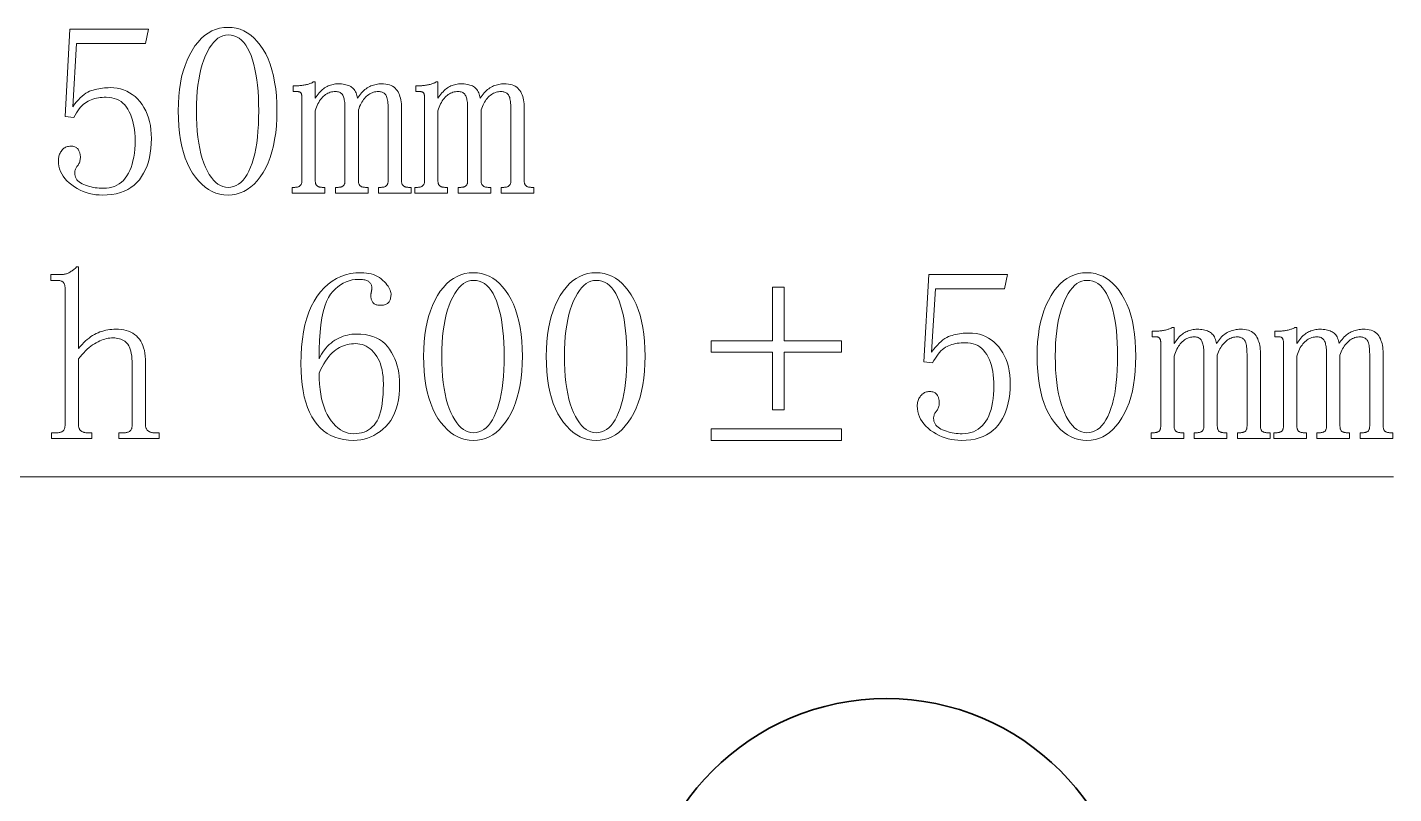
# Model space of a CAD drawing. Extents: x 1 to 297, y 1 to 210.
# Drawn here: x 191.9 to 208.19, y 120.3 to 129.43 of the extents above; entities that cross this region are included whole.
import ezdxf

# ---------------------------------------------------------------- set-up
doc = ezdxf.new("R2010")
doc.units = 0

msp = doc.modelspace()

# ---------------------------------------------------------------- linework, layer by layer
at = {"color": 7, "lineweight": 13}
for points in [[(192.885, 128.715), (192.928, 128.713), (192.969, 128.708), (193.008, 128.7), (193.046, 128.688), (193.083, 128.673), (193.117, 128.655), (193.15, 128.633), (193.182, 128.608), (193.211, 128.58), (193.24, 128.549), (193.266, 128.515), (193.289, 128.478), (193.31, 128.44), (193.327, 128.399), (193.343, 128.356), (193.355, 128.311), (193.365, 128.264), (193.371, 128.214), (193.375, 128.163), (193.377, 128.109), (193.375, 128.048), (193.371, 127.99), (193.364, 127.935), (193.354, 127.882), (193.341, 127.832), (193.325, 127.784), (193.307, 127.738), (193.285, 127.696), (193.261, 127.655), (193.234, 127.617), (193.204, 127.583), (193.171, 127.552), (193.134, 127.524), (193.095, 127.5), (193.053, 127.48), (193.007, 127.464), (192.958, 127.451), (192.907, 127.442), (192.852, 127.436), (192.794, 127.435), (192.753, 127.436), (192.714, 127.439), (192.675, 127.445), (192.637, 127.454), (192.6, 127.465), (192.564, 127.478), (192.528, 127.493), (192.494, 127.511), (192.461, 127.532), (192.428, 127.555), (192.398, 127.579), (192.371, 127.605), (192.347, 127.631), (192.326, 127.659), (192.308, 127.687), (192.294, 127.717), (192.283, 127.748), (192.275, 127.779), (192.27, 127.812), (192.268, 127.846), (192.269, 127.859), (192.27, 127.873), (192.272, 127.886), (192.275, 127.898), (192.278, 127.91), (192.283, 127.922), (192.288, 127.934), (192.294, 127.945), (192.301, 127.955), (192.308, 127.966), (192.317, 127.976), (192.325, 127.984), (192.335, 127.992), (192.345, 127.999), (192.355, 128.005), (192.367, 128.009), (192.378, 128.013), (192.391, 128.015), (192.403, 128.017), (192.417, 128.017), (192.43, 128.017), (192.442, 128.016), (192.454, 128.013), (192.464, 128.01), (192.474, 128.006), (192.483, 128.001), (192.49, 127.995), (192.497, 127.988), (192.503, 127.98), (192.508, 127.972), (192.513, 127.963), (192.517, 127.954), (192.52, 127.945), (192.523, 127.937), (192.525, 127.929), (192.527, 127.921), (192.529, 127.913), (192.53, 127.906), (192.531, 127.899), (192.531, 127.892), (192.531, 127.878), (192.53, 127.865), (192.528, 127.853), (192.526, 127.841), (192.523, 127.83), (192.519, 127.82), (192.514, 127.81), (192.509, 127.8), (192.503, 127.791), (192.497, 127.783), (192.49, 127.775), (192.484, 127.767), (192.479, 127.759), (192.475, 127.75), (192.471, 127.742), (192.468, 127.733), (192.466, 127.724), (192.464, 127.715), (192.463, 127.706), (192.463, 127.697), (192.464, 127.68), (192.467, 127.663), (192.472, 127.647), (192.48, 127.632), (192.49, 127.617), (192.502, 127.604), (192.516, 127.592), (192.532, 127.58), (192.551, 127.57), (192.571, 127.56), (192.593, 127.552), (192.615, 127.544), (192.638, 127.537), (192.661, 127.531), (192.684, 127.526), (192.708, 127.522), (192.732, 127.519), (192.756, 127.516), (192.78, 127.515), (192.805, 127.515), (192.841, 127.516), (192.875, 127.52), (192.907, 127.528), (192.938, 127.538), (192.967, 127.552), (192.994, 127.568), (193.019, 127.587), (193.043, 127.61), (193.065, 127.635), (193.085, 127.663), (193.104, 127.694), (193.12, 127.728), (193.135, 127.764), (193.148, 127.802), (193.158, 127.843), (193.167, 127.887), (193.174, 127.933), (193.179, 127.981), (193.182, 128.032), (193.183, 128.086), (193.182, 128.131), (193.179, 128.174), (193.175, 128.215), (193.169, 128.255), (193.161, 128.293), (193.152, 128.329), (193.141, 128.364), (193.128, 128.397), (193.113, 128.428), (193.097, 128.457), (193.079, 128.484), (193.059, 128.509), (193.038, 128.53), (193.015, 128.549), (192.99, 128.564), (192.963, 128.577), (192.935, 128.587), (192.905, 128.594), (192.873, 128.599), (192.84, 128.6), (192.815, 128.6), (192.791, 128.598), (192.767, 128.596), (192.745, 128.593), (192.723, 128.589), (192.701, 128.584), (192.68, 128.578), (192.661, 128.571), (192.641, 128.563), (192.623, 128.555), (192.604, 128.544), (192.586, 128.532), (192.569, 128.518), (192.551, 128.501), (192.534, 128.483), (192.517, 128.463), (192.5, 128.44), (192.484, 128.416), (192.467, 128.389), (192.451, 128.36), (192.348, 128.372), (192.405, 129.412), (193.343, 129.412), (193.308, 129.24), (192.485, 129.24), (192.44, 128.486), (192.462, 128.517), (192.485, 128.545), (192.508, 128.571), (192.53, 128.594), (192.553, 128.615), (192.575, 128.633), (192.597, 128.648), (192.619, 128.661), (192.641, 128.672), (192.663, 128.68), (192.684, 128.687), (192.706, 128.693), (192.728, 128.698), (192.75, 128.702), (192.773, 128.706), (192.795, 128.709), (192.817, 128.711), (192.84, 128.713), (192.863, 128.714)], [(194.291, 127.435), (194.242, 127.437), (194.194, 127.445), (194.147, 127.458), (194.103, 127.477), (194.06, 127.5), (194.018, 127.529), (193.978, 127.563), (193.94, 127.603), (193.903, 127.647), (193.868, 127.697), (193.836, 127.752), (193.807, 127.811), (193.781, 127.875), (193.759, 127.942), (193.74, 128.014), (193.724, 128.091), (193.712, 128.172), (193.704, 128.257), (193.699, 128.346), (193.697, 128.44), (193.699, 128.528), (193.703, 128.612), (193.712, 128.692), (193.723, 128.769), (193.738, 128.843), (193.757, 128.913), (193.778, 128.98), (193.803, 129.044), (193.831, 129.104), (193.863, 129.16), (193.897, 129.212), (193.933, 129.259), (193.971, 129.3), (194.011, 129.336), (194.053, 129.366), (194.096, 129.391), (194.142, 129.41), (194.19, 129.424), (194.24, 129.432), (194.291, 129.434), (194.341, 129.432), (194.388, 129.424), (194.434, 129.411), (194.479, 129.392), (194.521, 129.369), (194.562, 129.34), (194.601, 129.306), (194.639, 129.266), (194.674, 129.222), (194.708, 129.172), (194.74, 129.117), (194.768, 129.058), (194.793, 128.995), (194.814, 128.928), (194.833, 128.857), (194.847, 128.782), (194.859, 128.703), (194.867, 128.619), (194.872, 128.532), (194.874, 128.44), (194.872, 128.348), (194.867, 128.261), (194.859, 128.177), (194.847, 128.097), (194.833, 128.022), (194.814, 127.95), (194.793, 127.882), (194.768, 127.819), (194.74, 127.759), (194.708, 127.703), (194.674, 127.652), (194.639, 127.606), (194.601, 127.566), (194.562, 127.531), (194.521, 127.502), (194.479, 127.477), (194.434, 127.459), (194.388, 127.445), (194.341, 127.437)], [(194.291, 129.343), (194.26, 129.341), (194.229, 129.333), (194.2, 129.321), (194.171, 129.304), (194.144, 129.282), (194.118, 129.255), (194.092, 129.223), (194.068, 129.186), (194.045, 129.144), (194.023, 129.097), (194.002, 129.047), (193.983, 128.992), (193.967, 128.935), (193.953, 128.874), (193.941, 128.81), (193.931, 128.743), (193.924, 128.672), (193.918, 128.598), (193.915, 128.521), (193.914, 128.44), (193.915, 128.355), (193.918, 128.274), (193.924, 128.197), (193.931, 128.124), (193.941, 128.055), (193.953, 127.989), (193.967, 127.927), (193.983, 127.87), (194.002, 127.816), (194.023, 127.766), (194.045, 127.72), (194.068, 127.68), (194.092, 127.644), (194.118, 127.612), (194.144, 127.586), (194.171, 127.564), (194.2, 127.548), (194.229, 127.536), (194.26, 127.528), (194.291, 127.526), (194.325, 127.528), (194.357, 127.536), (194.387, 127.548), (194.416, 127.564), (194.444, 127.586), (194.47, 127.612), (194.495, 127.644), (194.518, 127.68), (194.54, 127.72), (194.56, 127.766), (194.578, 127.816), (194.595, 127.87), (194.609, 127.927), (194.622, 127.989), (194.633, 128.055), (194.641, 128.124), (194.648, 128.197), (194.653, 128.274), (194.656, 128.355), (194.657, 128.44), (194.656, 128.521), (194.653, 128.598), (194.649, 128.672), (194.642, 128.743), (194.634, 128.81), (194.624, 128.874), (194.612, 128.935), (194.598, 128.992), (194.583, 129.047), (194.565, 129.097), (194.546, 129.144), (194.525, 129.186), (194.502, 129.223), (194.478, 129.255), (194.451, 129.282), (194.423, 129.304), (194.393, 129.321), (194.361, 129.333), (194.327, 129.341)], [(195.103, 128.737), (195.114, 128.737), (195.125, 128.738), (195.137, 128.738), (195.148, 128.739), (195.16, 128.74), (195.171, 128.741), (195.183, 128.743), (195.194, 128.745), (195.205, 128.747), (195.217, 128.749), (195.228, 128.751), (195.239, 128.754), (195.249, 128.757), (195.259, 128.76), (195.268, 128.763), (195.277, 128.767), (195.286, 128.77), (195.294, 128.774), (195.301, 128.779), (195.308, 128.783), (195.331, 128.783), (195.331, 128.589), (195.343, 128.607), (195.354, 128.623), (195.366, 128.639), (195.379, 128.654), (195.391, 128.667), (195.404, 128.68), (195.417, 128.692), (195.43, 128.702), (195.443, 128.712), (195.457, 128.72), (195.471, 128.728), (195.485, 128.735), (195.499, 128.741), (195.514, 128.746), (195.528, 128.75), (195.543, 128.754), (195.558, 128.757), (195.574, 128.759), (195.59, 128.76), (195.605, 128.76), (195.626, 128.76), (195.645, 128.759), (195.663, 128.757), (195.68, 128.754), (195.697, 128.75), (195.712, 128.746), (195.727, 128.741), (195.741, 128.735), (195.754, 128.728), (195.765, 128.72), (195.776, 128.712), (195.786, 128.702), (195.796, 128.692), (195.804, 128.68), (195.811, 128.667), (195.818, 128.654), (195.823, 128.639), (195.828, 128.623), (195.831, 128.607), (195.834, 128.589), (195.846, 128.607), (195.858, 128.623), (195.87, 128.639), (195.882, 128.654), (195.895, 128.667), (195.909, 128.68), (195.922, 128.692), (195.936, 128.702), (195.951, 128.712), (195.965, 128.72), (195.98, 128.728), (195.995, 128.735), (196.01, 128.741), (196.026, 128.746), (196.041, 128.75), (196.057, 128.754), (196.072, 128.757), (196.088, 128.759), (196.104, 128.76), (196.12, 128.76), (196.146, 128.759), (196.171, 128.757), (196.194, 128.753), (196.216, 128.747), (196.235, 128.74), (196.253, 128.731), (196.27, 128.721), (196.284, 128.709), (196.297, 128.695), (196.308, 128.68), (196.318, 128.664), (196.327, 128.646), (196.335, 128.628), (196.341, 128.609), (196.347, 128.589), (196.351, 128.568), (196.355, 128.546), (196.358, 128.523), (196.359, 128.499), (196.36, 128.475), (196.36, 127.606), (196.36, 127.597), (196.361, 127.589), (196.362, 127.581), (196.363, 127.574), (196.365, 127.567), (196.368, 127.561), (196.371, 127.556), (196.374, 127.551), (196.378, 127.547), (196.383, 127.543), (196.387, 127.54), (196.393, 127.537), (196.398, 127.534), (196.405, 127.532), (196.411, 127.53), (196.418, 127.529), (196.426, 127.527), (196.434, 127.527), (196.442, 127.526), (196.451, 127.526), (196.474, 127.526), (196.474, 127.457), (196.085, 127.457), (196.085, 127.526), (196.108, 127.526), (196.117, 127.526), (196.126, 127.527), (196.134, 127.527), (196.141, 127.529), (196.148, 127.53), (196.155, 127.532), (196.161, 127.534), (196.167, 127.537), (196.172, 127.54), (196.177, 127.543), (196.181, 127.547), (196.185, 127.551), (196.189, 127.556), (196.191, 127.561), (196.194, 127.567), (196.196, 127.574), (196.198, 127.581), (196.199, 127.589), (196.199, 127.597), (196.2, 127.606), (196.2, 128.463), (196.199, 128.487), (196.199, 128.51), (196.197, 128.531), (196.195, 128.55), (196.193, 128.567), (196.189, 128.583), (196.186, 128.597), (196.181, 128.609), (196.177, 128.62), (196.171, 128.629), (196.165, 128.636), (196.159, 128.643), (196.151, 128.649), (196.144, 128.654), (196.135, 128.659), (196.127, 128.662), (196.117, 128.665), (196.107, 128.667), (196.097, 128.668), (196.085, 128.669), (196.07, 128.668), (196.054, 128.667), (196.039, 128.664), (196.024, 128.66), (196.01, 128.654), (195.996, 128.648), (195.982, 128.641), (195.968, 128.632), (195.955, 128.622), (195.943, 128.612), (195.93, 128.6), (195.919, 128.587), (195.907, 128.573), (195.897, 128.559), (195.887, 128.543), (195.877, 128.527), (195.869, 128.509), (195.86, 128.491), (195.853, 128.472), (195.845, 128.452), (195.845, 127.606), (195.846, 127.597), (195.846, 127.589), (195.847, 127.581), (195.849, 127.574), (195.851, 127.567), (195.854, 127.561), (195.857, 127.556), (195.86, 127.551), (195.864, 127.547), (195.868, 127.543), (195.873, 127.54), (195.878, 127.537), (195.884, 127.534), (195.89, 127.532), (195.897, 127.53), (195.904, 127.529), (195.911, 127.527), (195.919, 127.527), (195.928, 127.526), (195.937, 127.526), (195.96, 127.526), (195.96, 127.457), (195.571, 127.457), (195.571, 127.526), (195.594, 127.526), (195.603, 127.526), (195.611, 127.527), (195.619, 127.527), (195.627, 127.529), (195.634, 127.53), (195.641, 127.532), (195.647, 127.534), (195.652, 127.537), (195.658, 127.54), (195.663, 127.543), (195.667, 127.547), (195.671, 127.551), (195.674, 127.556), (195.677, 127.561), (195.68, 127.567), (195.682, 127.574), (195.683, 127.581), (195.685, 127.589), (195.685, 127.597), (195.685, 127.606), (195.685, 128.463), (195.685, 128.483), (195.685, 128.502), (195.683, 128.52), (195.682, 128.537), (195.68, 128.553), (195.677, 128.568), (195.674, 128.582), (195.671, 128.595), (195.667, 128.607), (195.663, 128.617), (195.658, 128.627), (195.652, 128.636), (195.645, 128.644), (195.637, 128.65), (195.628, 128.656), (195.619, 128.661), (195.608, 128.664), (195.597, 128.667), (195.584, 128.668), (195.571, 128.669), (195.555, 128.668), (195.54, 128.667), (195.525, 128.664), (195.51, 128.66), (195.495, 128.654), (195.481, 128.648), (195.468, 128.641), (195.454, 128.632), (195.441, 128.622), (195.428, 128.612), (195.416, 128.6), (195.404, 128.587), (195.393, 128.572), (195.383, 128.557), (195.373, 128.54), (195.363, 128.523), (195.354, 128.504), (195.346, 128.484), (195.338, 128.462), (195.331, 128.44), (195.331, 127.606), (195.331, 127.597), (195.332, 127.589), (195.333, 127.581), (195.335, 127.574), (195.337, 127.567), (195.339, 127.561), (195.342, 127.556), (195.346, 127.551), (195.35, 127.547), (195.354, 127.543), (195.359, 127.54), (195.364, 127.537), (195.37, 127.534), (195.376, 127.532), (195.383, 127.53), (195.39, 127.529), (195.397, 127.527), (195.405, 127.527), (195.414, 127.526), (195.423, 127.526), (195.445, 127.526), (195.445, 127.457), (195.057, 127.457), (195.057, 127.526), (195.08, 127.526), (195.089, 127.526), (195.097, 127.527), (195.105, 127.527), (195.113, 127.529), (195.12, 127.53), (195.126, 127.532), (195.133, 127.534), (195.138, 127.537), (195.143, 127.54), (195.148, 127.543), (195.153, 127.547), (195.156, 127.551), (195.16, 127.556), (195.163, 127.561), (195.165, 127.567), (195.167, 127.574), (195.169, 127.581), (195.17, 127.589), (195.171, 127.597), (195.171, 127.606), (195.171, 128.6), (195.171, 128.607), (195.171, 128.613), (195.17, 128.619), (195.169, 128.625), (195.168, 128.63), (195.167, 128.635), (195.166, 128.64), (195.164, 128.644), (195.162, 128.648), (195.16, 128.652), (195.157, 128.655), (195.154, 128.658), (195.151, 128.66), (195.147, 128.663), (195.143, 128.665), (195.138, 128.666), (195.133, 128.667), (195.127, 128.668), (195.121, 128.669), (195.114, 128.669), (195.068, 128.669), (195.068, 128.737)], [(196.565, 128.737), (196.577, 128.737), (196.588, 128.738), (196.6, 128.738), (196.611, 128.739), (196.623, 128.74), (196.634, 128.741), (196.645, 128.743), (196.657, 128.745), (196.668, 128.747), (196.68, 128.749), (196.691, 128.751), (196.702, 128.754), (196.712, 128.757), (196.722, 128.76), (196.731, 128.763), (196.74, 128.767), (196.749, 128.77), (196.757, 128.774), (196.764, 128.779), (196.771, 128.783), (196.794, 128.783), (196.794, 128.589), (196.806, 128.607), (196.817, 128.623), (196.829, 128.639), (196.842, 128.654), (196.854, 128.667), (196.867, 128.68), (196.88, 128.692), (196.893, 128.702), (196.906, 128.712), (196.92, 128.72), (196.934, 128.728), (196.948, 128.735), (196.962, 128.741), (196.976, 128.746), (196.991, 128.75), (197.006, 128.754), (197.021, 128.757), (197.037, 128.759), (197.052, 128.76), (197.068, 128.76), (197.088, 128.76), (197.108, 128.759), (197.126, 128.757), (197.143, 128.754), (197.16, 128.75), (197.175, 128.746), (197.19, 128.741), (197.204, 128.735), (197.216, 128.728), (197.228, 128.72), (197.239, 128.712), (197.249, 128.702), (197.258, 128.692), (197.267, 128.68), (197.274, 128.667), (197.28, 128.654), (197.286, 128.639), (197.29, 128.623), (197.294, 128.607), (197.297, 128.589), (197.308, 128.607), (197.32, 128.623), (197.333, 128.639), (197.345, 128.654), (197.358, 128.667), (197.372, 128.68), (197.385, 128.692), (197.399, 128.702), (197.414, 128.712), (197.428, 128.72), (197.443, 128.728), (197.458, 128.735), (197.473, 128.741), (197.489, 128.746), (197.504, 128.75), (197.519, 128.754), (197.535, 128.757), (197.551, 128.759), (197.567, 128.76), (197.583, 128.76), (197.609, 128.759), (197.634, 128.757), (197.657, 128.753), (197.679, 128.747), (197.698, 128.74), (197.716, 128.731), (197.733, 128.721), (197.747, 128.709), (197.76, 128.695), (197.771, 128.68), (197.781, 128.664), (197.79, 128.646), (197.797, 128.628), (197.804, 128.609), (197.81, 128.589), (197.814, 128.568), (197.818, 128.546), (197.82, 128.523), (197.822, 128.499), (197.823, 128.475), (197.823, 127.606), (197.823, 127.597), (197.823, 127.589), (197.825, 127.581), (197.826, 127.574), (197.828, 127.567), (197.831, 127.561), (197.834, 127.556), (197.837, 127.551), (197.841, 127.547), (197.845, 127.543), (197.85, 127.54), (197.855, 127.537), (197.861, 127.534), (197.867, 127.532), (197.874, 127.53), (197.881, 127.529), (197.889, 127.527), (197.897, 127.527), (197.905, 127.526), (197.914, 127.526), (197.937, 127.526), (197.937, 127.457), (197.548, 127.457), (197.548, 127.526), (197.571, 127.526), (197.58, 127.526), (197.589, 127.527), (197.596, 127.527), (197.604, 127.529), (197.611, 127.53), (197.618, 127.532), (197.624, 127.534), (197.63, 127.537), (197.635, 127.54), (197.64, 127.543), (197.644, 127.547), (197.648, 127.551), (197.651, 127.556), (197.654, 127.561), (197.657, 127.567), (197.659, 127.574), (197.661, 127.581), (197.662, 127.589), (197.662, 127.597), (197.663, 127.606), (197.663, 128.463), (197.662, 128.487), (197.661, 128.51), (197.66, 128.531), (197.658, 128.55), (197.655, 128.567), (197.652, 128.583), (197.649, 128.597), (197.644, 128.609), (197.639, 128.62), (197.634, 128.629), (197.628, 128.636), (197.621, 128.643), (197.614, 128.649), (197.607, 128.654), (197.598, 128.659), (197.589, 128.662), (197.58, 128.665), (197.57, 128.667), (197.559, 128.668), (197.548, 128.669), (197.532, 128.668), (197.517, 128.667), (197.502, 128.664), (197.487, 128.66), (197.473, 128.654), (197.458, 128.648), (197.445, 128.641), (197.431, 128.632), (197.418, 128.622), (197.405, 128.612), (197.393, 128.6), (197.381, 128.587), (197.37, 128.573), (197.36, 128.559), (197.35, 128.543), (197.34, 128.527), (197.331, 128.509), (197.323, 128.491), (197.315, 128.472), (197.308, 128.452), (197.308, 127.606), (197.309, 127.597), (197.309, 127.589), (197.31, 127.581), (197.312, 127.574), (197.314, 127.567), (197.316, 127.561), (197.319, 127.556), (197.323, 127.551), (197.327, 127.547), (197.331, 127.543), (197.336, 127.54), (197.341, 127.537), (197.347, 127.534), (197.353, 127.532), (197.36, 127.53), (197.367, 127.529), (197.374, 127.527), (197.382, 127.527), (197.391, 127.526), (197.4, 127.526), (197.423, 127.526), (197.423, 127.457), (197.034, 127.457), (197.034, 127.526), (197.057, 127.526), (197.066, 127.526), (197.074, 127.527), (197.082, 127.527), (197.09, 127.529), (197.097, 127.53), (197.103, 127.532), (197.11, 127.534), (197.115, 127.537), (197.121, 127.54), (197.125, 127.543), (197.13, 127.547), (197.134, 127.551), (197.137, 127.556), (197.14, 127.561), (197.143, 127.567), (197.145, 127.574), (197.146, 127.581), (197.147, 127.589), (197.148, 127.597), (197.148, 127.606), (197.148, 128.463), (197.148, 128.483), (197.147, 128.502), (197.146, 128.52), (197.145, 128.537), (197.143, 128.553), (197.14, 128.568), (197.137, 128.582), (197.134, 128.595), (197.13, 128.607), (197.125, 128.617), (197.12, 128.627), (197.114, 128.636), (197.108, 128.644), (197.1, 128.65), (197.091, 128.656), (197.082, 128.661), (197.071, 128.664), (197.06, 128.667), (197.047, 128.668), (197.034, 128.669), (197.018, 128.668), (197.003, 128.667), (196.988, 128.664), (196.973, 128.66), (196.958, 128.654), (196.944, 128.648), (196.93, 128.641), (196.917, 128.632), (196.904, 128.622), (196.891, 128.612), (196.879, 128.6), (196.867, 128.587), (196.856, 128.572), (196.845, 128.557), (196.835, 128.54), (196.826, 128.523), (196.817, 128.504), (196.809, 128.484), (196.801, 128.462), (196.794, 128.44), (196.794, 127.606), (196.794, 127.597), (196.795, 127.589), (196.796, 127.581), (196.798, 127.574), (196.8, 127.567), (196.802, 127.561), (196.805, 127.556), (196.809, 127.551), (196.812, 127.547), (196.817, 127.543), (196.822, 127.54), (196.827, 127.537), (196.833, 127.534), (196.839, 127.532), (196.845, 127.53), (196.853, 127.529), (196.86, 127.527), (196.868, 127.527), (196.876, 127.526), (196.885, 127.526), (196.908, 127.526), (196.908, 127.457), (196.52, 127.457), (196.52, 127.526), (196.543, 127.526), (196.551, 127.526), (196.56, 127.527), (196.568, 127.527), (196.575, 127.529), (196.583, 127.53), (196.589, 127.532), (196.595, 127.534), (196.601, 127.537), (196.606, 127.54), (196.611, 127.543), (196.615, 127.547), (196.619, 127.551), (196.623, 127.556), (196.626, 127.561), (196.628, 127.567), (196.63, 127.574), (196.632, 127.581), (196.633, 127.589), (196.634, 127.597), (196.634, 127.606), (196.634, 128.6), (196.634, 128.607), (196.634, 128.613), (196.633, 128.619), (196.632, 128.625), (196.631, 128.63), (196.63, 128.635), (196.628, 128.64), (196.627, 128.644), (196.625, 128.648), (196.623, 128.652), (196.62, 128.655), (196.617, 128.658), (196.614, 128.66), (196.61, 128.663), (196.605, 128.665), (196.601, 128.666), (196.595, 128.667), (196.59, 128.668), (196.583, 128.669), (196.577, 128.669), (196.531, 128.669), (196.531, 128.737)], [(192.188, 124.532), (192.188, 124.6), (192.245, 124.6), (192.257, 124.6), (192.267, 124.601), (192.277, 124.602), (192.286, 124.604), (192.294, 124.606), (192.302, 124.608), (192.309, 124.611), (192.315, 124.615), (192.32, 124.619), (192.325, 124.623), (192.33, 124.628), (192.334, 124.633), (192.337, 124.639), (192.34, 124.645), (192.343, 124.652), (192.345, 124.659), (192.346, 124.666), (192.347, 124.674), (192.348, 124.683), (192.348, 124.692), (192.348, 126.326), (192.348, 126.335), (192.347, 126.343), (192.346, 126.351), (192.345, 126.359), (192.343, 126.366), (192.34, 126.373), (192.337, 126.379), (192.334, 126.384), (192.33, 126.39), (192.325, 126.395), (192.32, 126.399), (192.315, 126.403), (192.309, 126.406), (192.302, 126.409), (192.294, 126.412), (192.286, 126.414), (192.277, 126.415), (192.267, 126.416), (192.257, 126.417), (192.245, 126.417), (192.177, 126.417), (192.177, 126.486), (192.303, 126.486), (192.312, 126.486), (192.321, 126.487), (192.33, 126.488), (192.339, 126.49), (192.348, 126.492), (192.357, 126.494), (192.367, 126.497), (192.376, 126.501), (192.385, 126.504), (192.394, 126.509), (192.403, 126.514), (192.412, 126.519), (192.421, 126.525), (192.431, 126.531), (192.44, 126.537), (192.449, 126.544), (192.458, 126.552), (192.467, 126.56), (192.476, 126.568), (192.485, 126.577), (192.508, 126.577), (192.508, 125.606), (192.529, 125.63), (192.55, 125.653), (192.57, 125.675), (192.591, 125.695), (192.613, 125.713), (192.634, 125.73), (192.655, 125.746), (192.676, 125.76), (192.698, 125.772), (192.72, 125.783), (192.742, 125.793), (192.764, 125.802), (192.786, 125.809), (192.809, 125.816), (192.833, 125.822), (192.856, 125.826), (192.88, 125.83), (192.904, 125.832), (192.929, 125.834), (192.954, 125.835), (192.987, 125.834), (193.019, 125.831), (193.05, 125.826), (193.078, 125.819), (193.105, 125.81), (193.131, 125.8), (193.155, 125.787), (193.177, 125.772), (193.198, 125.756), (193.217, 125.737), (193.234, 125.717), (193.25, 125.694), (193.263, 125.669), (193.275, 125.642), (193.285, 125.613), (193.294, 125.582), (193.3, 125.548), (193.305, 125.512), (193.307, 125.475), (193.308, 125.435), (193.308, 124.692), (193.309, 124.683), (193.309, 124.674), (193.311, 124.666), (193.313, 124.659), (193.315, 124.652), (193.319, 124.645), (193.322, 124.639), (193.327, 124.633), (193.331, 124.628), (193.337, 124.623), (193.343, 124.619), (193.349, 124.615), (193.356, 124.611), (193.362, 124.608), (193.37, 124.606), (193.377, 124.604), (193.385, 124.602), (193.394, 124.601), (193.402, 124.6), (193.411, 124.6), (193.468, 124.6), (193.468, 124.532), (192.988, 124.532), (192.988, 124.6), (193.045, 124.6), (193.057, 124.6), (193.067, 124.601), (193.077, 124.602), (193.086, 124.604), (193.094, 124.606), (193.102, 124.608), (193.109, 124.611), (193.115, 124.615), (193.12, 124.619), (193.125, 124.623), (193.13, 124.628), (193.134, 124.633), (193.137, 124.639), (193.14, 124.645), (193.143, 124.652), (193.145, 124.659), (193.146, 124.666), (193.147, 124.674), (193.148, 124.683), (193.148, 124.692), (193.148, 125.412), (193.148, 125.449), (193.146, 125.484), (193.143, 125.516), (193.138, 125.546), (193.133, 125.573), (193.126, 125.597), (193.117, 125.619), (193.108, 125.638), (193.097, 125.655), (193.085, 125.669), (193.072, 125.681), (193.059, 125.691), (193.044, 125.701), (193.029, 125.709), (193.013, 125.716), (192.996, 125.722), (192.978, 125.726), (192.959, 125.729), (192.94, 125.731), (192.92, 125.732), (192.901, 125.731), (192.882, 125.729), (192.863, 125.727), (192.844, 125.723), (192.824, 125.717), (192.804, 125.711), (192.783, 125.704), (192.762, 125.695), (192.741, 125.685), (192.72, 125.674), (192.698, 125.662), (192.676, 125.648), (192.655, 125.633), (192.634, 125.616), (192.613, 125.597), (192.591, 125.577), (192.57, 125.555), (192.55, 125.532), (192.529, 125.507), (192.508, 125.48), (192.508, 124.692), (192.509, 124.683), (192.509, 124.674), (192.511, 124.666), (192.513, 124.659), (192.515, 124.652), (192.519, 124.645), (192.522, 124.639), (192.527, 124.633), (192.531, 124.628), (192.537, 124.623), (192.543, 124.619), (192.549, 124.615), (192.556, 124.611), (192.562, 124.608), (192.57, 124.606), (192.577, 124.604), (192.585, 124.602), (192.594, 124.601), (192.602, 124.6), (192.611, 124.6), (192.668, 124.6), (192.668, 124.532)], [(195.823, 125.777), (195.876, 125.776), (195.926, 125.77), (195.973, 125.761), (196.017, 125.748), (196.058, 125.732), (196.096, 125.712), (196.131, 125.688), (196.163, 125.66), (196.191, 125.629), (196.217, 125.595), (196.24, 125.557), (196.26, 125.52), (196.278, 125.481), (196.294, 125.441), (196.307, 125.4), (196.318, 125.359), (196.326, 125.316), (196.332, 125.273), (196.336, 125.228), (196.337, 125.183), (196.335, 125.116), (196.33, 125.053), (196.322, 124.993), (196.31, 124.937), (196.295, 124.885), (196.277, 124.835), (196.256, 124.79), (196.231, 124.748), (196.203, 124.709), (196.171, 124.674), (196.137, 124.643), (196.103, 124.615), (196.067, 124.59), (196.03, 124.568), (195.993, 124.55), (195.954, 124.535), (195.914, 124.524), (195.873, 124.515), (195.831, 124.51), (195.788, 124.509), (195.728, 124.511), (195.671, 124.518), (195.617, 124.53), (195.565, 124.546), (195.517, 124.567), (195.471, 124.593), (195.429, 124.624), (195.39, 124.659), (195.353, 124.699), (195.32, 124.743), (195.289, 124.792), (195.262, 124.845), (195.238, 124.903), (195.217, 124.964), (195.2, 125.03), (195.185, 125.1), (195.174, 125.175), (195.166, 125.253), (195.161, 125.336), (195.16, 125.423), (195.162, 125.526), (195.167, 125.624), (195.177, 125.716), (195.191, 125.804), (195.208, 125.887), (195.23, 125.965), (195.255, 126.039), (195.284, 126.107), (195.317, 126.17), (195.354, 126.229), (195.394, 126.282), (195.437, 126.33), (195.483, 126.372), (195.531, 126.408), (195.583, 126.439), (195.637, 126.464), (195.693, 126.484), (195.753, 126.498), (195.815, 126.506), (195.88, 126.509), (195.911, 126.508), (195.941, 126.505), (195.97, 126.501), (195.998, 126.494), (196.024, 126.486), (196.049, 126.476), (196.073, 126.464), (196.095, 126.45), (196.117, 126.435), (196.137, 126.417), (196.155, 126.399), (196.172, 126.382), (196.186, 126.365), (196.199, 126.348), (196.21, 126.332), (196.218, 126.316), (196.225, 126.301), (196.23, 126.286), (196.233, 126.271), (196.234, 126.257), (196.234, 126.244), (196.233, 126.231), (196.231, 126.219), (196.229, 126.208), (196.227, 126.197), (196.224, 126.187), (196.22, 126.178), (196.216, 126.17), (196.211, 126.162), (196.205, 126.155), (196.199, 126.148), (196.192, 126.142), (196.185, 126.137), (196.176, 126.133), (196.167, 126.129), (196.157, 126.126), (196.146, 126.123), (196.134, 126.122), (196.122, 126.121), (196.108, 126.12), (196.097, 126.121), (196.087, 126.121), (196.077, 126.123), (196.067, 126.125), (196.058, 126.127), (196.05, 126.131), (196.042, 126.134), (196.035, 126.139), (196.029, 126.143), (196.023, 126.149), (196.017, 126.155), (196.012, 126.161), (196.008, 126.169), (196.004, 126.176), (196.001, 126.185), (195.999, 126.193), (195.997, 126.203), (195.995, 126.213), (195.994, 126.223), (195.994, 126.235), (195.994, 126.239), (195.994, 126.244), (195.995, 126.248), (195.995, 126.253), (195.995, 126.257), (195.996, 126.262), (195.997, 126.267), (195.998, 126.271), (195.999, 126.276), (196, 126.28), (196.001, 126.285), (196.002, 126.289), (196.003, 126.294), (196.003, 126.299), (196.004, 126.303), (196.005, 126.308), (196.005, 126.312), (196.005, 126.317), (196.005, 126.321), (196.005, 126.326), (196.005, 126.335), (196.004, 126.344), (196.002, 126.352), (196, 126.36), (195.997, 126.367), (195.993, 126.375), (195.989, 126.382), (195.983, 126.388), (195.978, 126.394), (195.971, 126.4), (195.964, 126.406), (195.955, 126.41), (195.945, 126.415), (195.935, 126.419), (195.923, 126.422), (195.909, 126.424), (195.895, 126.426), (195.88, 126.428), (195.863, 126.429), (195.845, 126.429), (195.807, 126.427), (195.77, 126.422), (195.734, 126.413), (195.699, 126.4), (195.665, 126.385), (195.633, 126.365), (195.601, 126.342), (195.571, 126.315), (195.542, 126.285), (195.514, 126.252), (195.488, 126.212), (195.465, 126.164), (195.444, 126.108), (195.426, 126.043), (195.411, 125.97), (195.399, 125.889), (195.389, 125.799), (195.382, 125.701), (195.378, 125.595), (195.377, 125.48), (195.391, 125.509), (195.406, 125.537), (195.423, 125.563), (195.44, 125.587), (195.458, 125.61), (195.478, 125.632), (195.498, 125.652), (195.519, 125.67), (195.542, 125.687), (195.565, 125.703), (195.59, 125.717), (195.614, 125.73), (195.639, 125.741), (195.664, 125.751), (195.69, 125.759), (195.716, 125.765), (195.742, 125.771), (195.768, 125.774), (195.795, 125.777)], [(197.217, 124.509), (197.167, 124.511), (197.119, 124.519), (197.073, 124.532), (197.029, 124.551), (196.985, 124.575), (196.944, 124.603), (196.904, 124.638), (196.866, 124.677), (196.829, 124.722), (196.794, 124.772), (196.761, 124.826), (196.732, 124.885), (196.707, 124.949), (196.684, 125.017), (196.665, 125.089), (196.65, 125.165), (196.638, 125.246), (196.629, 125.331), (196.624, 125.421), (196.623, 125.515), (196.624, 125.602), (196.629, 125.686), (196.637, 125.767), (196.649, 125.844), (196.664, 125.917), (196.682, 125.988), (196.704, 126.055), (196.729, 126.118), (196.757, 126.178), (196.788, 126.235), (196.822, 126.287), (196.858, 126.333), (196.896, 126.374), (196.936, 126.41), (196.978, 126.44), (197.022, 126.465), (197.068, 126.484), (197.116, 126.498), (197.165, 126.506), (197.217, 126.509), (197.266, 126.506), (197.314, 126.498), (197.36, 126.485), (197.404, 126.467), (197.447, 126.443), (197.488, 126.414), (197.527, 126.38), (197.564, 126.341), (197.6, 126.296), (197.634, 126.246), (197.665, 126.191), (197.694, 126.133), (197.719, 126.07), (197.74, 126.003), (197.758, 125.932), (197.773, 125.856), (197.785, 125.777), (197.793, 125.694), (197.798, 125.606), (197.8, 125.515), (197.798, 125.423), (197.793, 125.335), (197.785, 125.251), (197.773, 125.172), (197.758, 125.096), (197.74, 125.024), (197.719, 124.957), (197.694, 124.893), (197.665, 124.833), (197.634, 124.777), (197.6, 124.726), (197.564, 124.681), (197.527, 124.64), (197.488, 124.605), (197.447, 124.576), (197.404, 124.552), (197.36, 124.533), (197.314, 124.52), (197.266, 124.511)], [(197.217, 126.417), (197.185, 126.415), (197.155, 126.408), (197.125, 126.395), (197.097, 126.378), (197.07, 126.356), (197.043, 126.329), (197.018, 126.297), (196.994, 126.26), (196.971, 126.218), (196.948, 126.172), (196.928, 126.121), (196.909, 126.067), (196.893, 126.009), (196.879, 125.949), (196.867, 125.885), (196.857, 125.817), (196.849, 125.746), (196.844, 125.672), (196.841, 125.595), (196.84, 125.515), (196.841, 125.43), (196.844, 125.349), (196.849, 125.271), (196.857, 125.198), (196.867, 125.129), (196.879, 125.063), (196.893, 125.002), (196.909, 124.944), (196.928, 124.89), (196.948, 124.84), (196.971, 124.795), (196.994, 124.754), (197.018, 124.718), (197.043, 124.687), (197.07, 124.66), (197.097, 124.639), (197.125, 124.622), (197.155, 124.61), (197.185, 124.603), (197.217, 124.6), (197.25, 124.603), (197.282, 124.61), (197.313, 124.622), (197.342, 124.639), (197.37, 124.66), (197.396, 124.687), (197.42, 124.718), (197.444, 124.754), (197.465, 124.795), (197.485, 124.84), (197.504, 124.89), (197.52, 124.944), (197.535, 125.002), (197.548, 125.063), (197.558, 125.129), (197.567, 125.198), (197.574, 125.271), (197.579, 125.349), (197.582, 125.43), (197.583, 125.515), (197.582, 125.595), (197.579, 125.672), (197.574, 125.746), (197.568, 125.817), (197.56, 125.885), (197.55, 125.949), (197.538, 126.009), (197.524, 126.067), (197.508, 126.121), (197.491, 126.172), (197.472, 126.218), (197.451, 126.26), (197.428, 126.297), (197.403, 126.329), (197.377, 126.356), (197.349, 126.378), (197.318, 126.395), (197.286, 126.408), (197.253, 126.415)], [(198.68, 124.509), (198.63, 124.511), (198.582, 124.519), (198.536, 124.532), (198.491, 124.551), (198.448, 124.575), (198.407, 124.603), (198.367, 124.638), (198.329, 124.677), (198.292, 124.722), (198.257, 124.772), (198.224, 124.826), (198.195, 124.885), (198.169, 124.949), (198.147, 125.017), (198.128, 125.089), (198.113, 125.165), (198.101, 125.246), (198.092, 125.331), (198.087, 125.421), (198.085, 125.515), (198.087, 125.602), (198.092, 125.686), (198.1, 125.767), (198.112, 125.844), (198.127, 125.917), (198.145, 125.988), (198.167, 126.055), (198.191, 126.118), (198.22, 126.178), (198.251, 126.235), (198.285, 126.287), (198.321, 126.333), (198.359, 126.374), (198.399, 126.41), (198.441, 126.44), (198.485, 126.465), (198.531, 126.484), (198.578, 126.498), (198.628, 126.506), (198.68, 126.509), (198.729, 126.506), (198.777, 126.498), (198.823, 126.485), (198.867, 126.467), (198.91, 126.443), (198.951, 126.414), (198.99, 126.38), (199.027, 126.341), (199.063, 126.296), (199.097, 126.246), (199.128, 126.191), (199.156, 126.133), (199.181, 126.07), (199.203, 126.003), (199.221, 125.932), (199.236, 125.856), (199.248, 125.777), (199.256, 125.694), (199.261, 125.606), (199.263, 125.515), (199.261, 125.423), (199.256, 125.335), (199.248, 125.251), (199.236, 125.172), (199.221, 125.096), (199.203, 125.024), (199.181, 124.957), (199.156, 124.893), (199.128, 124.833), (199.097, 124.777), (199.063, 124.726), (199.027, 124.681), (198.99, 124.64), (198.951, 124.605), (198.91, 124.576), (198.867, 124.552), (198.823, 124.533), (198.777, 124.52), (198.729, 124.511)], [(198.68, 126.417), (198.648, 126.415), (198.618, 126.408), (198.588, 126.395), (198.56, 126.378), (198.533, 126.356), (198.506, 126.329), (198.481, 126.297), (198.457, 126.26), (198.433, 126.218), (198.411, 126.172), (198.391, 126.121), (198.372, 126.067), (198.356, 126.009), (198.342, 125.949), (198.33, 125.885), (198.32, 125.817), (198.312, 125.746), (198.307, 125.672), (198.304, 125.595), (198.303, 125.515), (198.304, 125.43), (198.307, 125.349), (198.312, 125.271), (198.32, 125.198), (198.33, 125.129), (198.342, 125.063), (198.356, 125.002), (198.372, 124.944), (198.391, 124.89), (198.411, 124.84), (198.433, 124.795), (198.457, 124.754), (198.481, 124.718), (198.506, 124.687), (198.533, 124.66), (198.56, 124.639), (198.588, 124.622), (198.618, 124.61), (198.648, 124.603), (198.68, 124.6), (198.713, 124.603), (198.745, 124.61), (198.776, 124.622), (198.805, 124.639), (198.833, 124.66), (198.859, 124.687), (198.883, 124.718), (198.906, 124.754), (198.928, 124.795), (198.948, 124.84), (198.967, 124.89), (198.983, 124.944), (198.998, 125.002), (199.01, 125.063), (199.021, 125.129), (199.03, 125.198), (199.037, 125.271), (199.042, 125.349), (199.044, 125.43), (199.045, 125.515), (199.044, 125.595), (199.042, 125.672), (199.037, 125.746), (199.031, 125.817), (199.023, 125.885), (199.012, 125.949), (199.001, 126.009), (198.987, 126.067), (198.971, 126.121), (198.954, 126.172), (198.935, 126.218), (198.914, 126.26), (198.891, 126.297), (198.866, 126.329), (198.84, 126.356), (198.811, 126.378), (198.781, 126.395), (198.749, 126.408), (198.715, 126.415)], [(203.125, 125.789), (203.168, 125.787), (203.209, 125.782), (203.249, 125.774), (203.286, 125.762), (203.323, 125.747), (203.357, 125.729), (203.39, 125.708), (203.422, 125.683), (203.451, 125.655), (203.48, 125.623), (203.506, 125.589), (203.529, 125.552), (203.55, 125.514), (203.567, 125.473), (203.583, 125.43), (203.595, 125.385), (203.605, 125.338), (203.611, 125.288), (203.615, 125.237), (203.617, 125.183), (203.615, 125.123), (203.611, 125.065), (203.604, 125.009), (203.594, 124.956), (203.581, 124.906), (203.565, 124.858), (203.547, 124.813), (203.525, 124.77), (203.501, 124.729), (203.474, 124.692), (203.444, 124.657), (203.411, 124.626), (203.374, 124.598), (203.335, 124.575), (203.293, 124.555), (203.247, 124.538), (203.198, 124.525), (203.147, 124.516), (203.092, 124.511), (203.034, 124.509), (202.993, 124.51), (202.954, 124.514), (202.915, 124.52), (202.877, 124.528), (202.84, 124.539), (202.804, 124.552), (202.768, 124.568), (202.734, 124.586), (202.701, 124.606), (202.668, 124.629), (202.638, 124.653), (202.611, 124.679), (202.587, 124.705), (202.566, 124.733), (202.548, 124.762), (202.534, 124.791), (202.523, 124.822), (202.515, 124.854), (202.51, 124.886), (202.508, 124.92), (202.509, 124.934), (202.51, 124.947), (202.512, 124.96), (202.515, 124.972), (202.518, 124.985), (202.523, 124.996), (202.528, 125.008), (202.534, 125.019), (202.541, 125.03), (202.548, 125.04), (202.557, 125.05), (202.565, 125.059), (202.575, 125.066), (202.585, 125.073), (202.595, 125.079), (202.607, 125.083), (202.618, 125.087), (202.631, 125.09), (202.643, 125.091), (202.657, 125.092), (202.67, 125.091), (202.682, 125.09), (202.694, 125.088), (202.704, 125.084), (202.714, 125.08), (202.723, 125.075), (202.73, 125.069), (202.737, 125.062), (202.743, 125.055), (202.748, 125.046), (202.753, 125.037), (202.757, 125.028), (202.76, 125.02), (202.763, 125.011), (202.765, 125.003), (202.767, 124.995), (202.769, 124.988), (202.77, 124.98), (202.771, 124.973), (202.771, 124.966), (202.771, 124.952), (202.77, 124.94), (202.768, 124.927), (202.766, 124.916), (202.763, 124.905), (202.759, 124.894), (202.754, 124.884), (202.749, 124.875), (202.743, 124.866), (202.737, 124.857), (202.73, 124.849), (202.725, 124.841), (202.719, 124.833), (202.715, 124.824), (202.711, 124.816), (202.708, 124.807), (202.706, 124.799), (202.704, 124.79), (202.703, 124.781), (202.703, 124.772), (202.704, 124.754), (202.707, 124.737), (202.712, 124.721), (202.72, 124.706), (202.73, 124.692), (202.742, 124.678), (202.756, 124.666), (202.772, 124.655), (202.79, 124.644), (202.811, 124.635), (202.833, 124.626), (202.855, 124.618), (202.878, 124.611), (202.901, 124.605), (202.924, 124.6), (202.948, 124.596), (202.972, 124.593), (202.996, 124.591), (203.02, 124.589), (203.045, 124.589), (203.081, 124.59), (203.115, 124.595), (203.147, 124.602), (203.178, 124.613), (203.207, 124.626), (203.234, 124.642), (203.259, 124.662), (203.283, 124.684), (203.305, 124.709), (203.325, 124.737), (203.344, 124.768), (203.36, 124.802), (203.375, 124.838), (203.388, 124.876), (203.398, 124.917), (203.407, 124.961), (203.414, 125.007), (203.419, 125.056), (203.422, 125.107), (203.423, 125.16), (203.422, 125.205), (203.419, 125.248), (203.415, 125.29), (203.409, 125.329), (203.401, 125.367), (203.392, 125.404), (203.381, 125.438), (203.368, 125.471), (203.353, 125.502), (203.337, 125.532), (203.319, 125.559), (203.299, 125.583), (203.278, 125.604), (203.255, 125.623), (203.23, 125.639), (203.203, 125.652), (203.175, 125.662), (203.145, 125.669), (203.113, 125.673), (203.08, 125.674), (203.055, 125.674), (203.031, 125.673), (203.007, 125.67), (202.985, 125.667), (202.963, 125.663), (202.941, 125.658), (202.921, 125.652), (202.9, 125.645), (202.881, 125.637), (202.863, 125.629), (202.844, 125.619), (202.826, 125.606), (202.809, 125.592), (202.791, 125.576), (202.774, 125.557), (202.757, 125.537), (202.74, 125.514), (202.724, 125.49), (202.707, 125.463), (202.691, 125.435), (202.588, 125.446), (202.645, 126.486), (203.583, 126.486), (203.548, 126.315), (202.725, 126.315), (202.68, 125.56), (202.702, 125.591), (202.725, 125.619), (202.748, 125.645), (202.77, 125.668), (202.793, 125.689), (202.815, 125.707), (202.837, 125.723), (202.859, 125.736), (202.881, 125.746), (202.903, 125.755), (202.924, 125.761), (202.946, 125.767), (202.968, 125.772), (202.99, 125.776), (203.013, 125.78), (203.035, 125.783), (203.057, 125.786), (203.08, 125.787), (203.103, 125.788)], [(204.531, 124.509), (204.482, 124.511), (204.434, 124.519), (204.387, 124.532), (204.343, 124.551), (204.3, 124.575), (204.258, 124.603), (204.218, 124.638), (204.18, 124.677), (204.143, 124.722), (204.108, 124.772), (204.076, 124.826), (204.047, 124.885), (204.021, 124.949), (203.999, 125.017), (203.98, 125.089), (203.964, 125.165), (203.952, 125.246), (203.944, 125.331), (203.939, 125.421), (203.937, 125.515), (203.939, 125.602), (203.943, 125.686), (203.952, 125.767), (203.963, 125.844), (203.978, 125.917), (203.997, 125.988), (204.018, 126.055), (204.043, 126.118), (204.071, 126.178), (204.103, 126.235), (204.137, 126.287), (204.173, 126.333), (204.211, 126.374), (204.251, 126.41), (204.293, 126.44), (204.336, 126.465), (204.382, 126.484), (204.43, 126.498), (204.48, 126.506), (204.531, 126.509), (204.581, 126.506), (204.628, 126.498), (204.674, 126.485), (204.719, 126.467), (204.761, 126.443), (204.802, 126.414), (204.841, 126.38), (204.879, 126.341), (204.914, 126.296), (204.948, 126.246), (204.98, 126.191), (205.008, 126.133), (205.033, 126.07), (205.054, 126.003), (205.073, 125.932), (205.087, 125.856), (205.099, 125.777), (205.107, 125.694), (205.112, 125.606), (205.114, 125.515), (205.112, 125.423), (205.107, 125.335), (205.099, 125.251), (205.087, 125.172), (205.073, 125.096), (205.054, 125.024), (205.033, 124.957), (205.008, 124.893), (204.98, 124.833), (204.948, 124.777), (204.914, 124.726), (204.879, 124.681), (204.841, 124.64), (204.802, 124.605), (204.761, 124.576), (204.719, 124.552), (204.674, 124.533), (204.628, 124.52), (204.581, 124.511)], [(204.531, 126.417), (204.5, 126.415), (204.469, 126.408), (204.44, 126.395), (204.411, 126.378), (204.384, 126.356), (204.358, 126.329), (204.332, 126.297), (204.308, 126.26), (204.285, 126.218), (204.263, 126.172), (204.242, 126.121), (204.223, 126.067), (204.207, 126.009), (204.193, 125.949), (204.181, 125.885), (204.171, 125.817), (204.164, 125.746), (204.158, 125.672), (204.155, 125.595), (204.154, 125.515), (204.155, 125.43), (204.158, 125.349), (204.164, 125.271), (204.171, 125.198), (204.181, 125.129), (204.193, 125.063), (204.207, 125.002), (204.223, 124.944), (204.242, 124.89), (204.263, 124.84), (204.285, 124.795), (204.308, 124.754), (204.332, 124.718), (204.358, 124.687), (204.384, 124.66), (204.411, 124.639), (204.44, 124.622), (204.469, 124.61), (204.5, 124.603), (204.531, 124.6), (204.565, 124.603), (204.597, 124.61), (204.627, 124.622), (204.656, 124.639), (204.684, 124.66), (204.71, 124.687), (204.735, 124.718), (204.758, 124.754), (204.78, 124.795), (204.8, 124.84), (204.818, 124.89), (204.835, 124.944), (204.849, 125.002), (204.862, 125.063), (204.873, 125.129), (204.881, 125.198), (204.888, 125.271), (204.893, 125.349), (204.896, 125.43), (204.897, 125.515), (204.896, 125.595), (204.893, 125.672), (204.889, 125.746), (204.882, 125.817), (204.874, 125.885), (204.864, 125.949), (204.852, 126.009), (204.838, 126.067), (204.823, 126.121), (204.805, 126.172), (204.786, 126.218), (204.765, 126.26), (204.742, 126.297), (204.718, 126.329), (204.691, 126.356), (204.663, 126.378), (204.633, 126.395), (204.601, 126.408), (204.567, 126.415)], [(200.783, 126.337), (200.92, 126.337), (200.92, 125.697), (201.605, 125.697), (201.605, 125.56), (200.92, 125.56), (200.92, 124.875), (200.783, 124.875), (200.783, 125.56), (200.051, 125.56), (200.051, 125.697), (200.783, 125.697)], [(205.343, 125.812), (205.354, 125.812), (205.365, 125.812), (205.377, 125.813), (205.388, 125.813), (205.4, 125.815), (205.411, 125.816), (205.423, 125.817), (205.434, 125.819), (205.445, 125.821), (205.457, 125.823), (205.468, 125.825), (205.479, 125.828), (205.489, 125.831), (205.499, 125.834), (205.508, 125.837), (205.517, 125.841), (205.526, 125.845), (205.534, 125.849), (205.541, 125.853), (205.548, 125.857), (205.571, 125.857), (205.571, 125.663), (205.583, 125.681), (205.594, 125.698), (205.606, 125.713), (205.619, 125.728), (205.631, 125.742), (205.644, 125.754), (205.657, 125.766), (205.67, 125.776), (205.683, 125.786), (205.697, 125.795), (205.711, 125.802), (205.725, 125.809), (205.739, 125.815), (205.754, 125.82), (205.768, 125.825), (205.783, 125.828), (205.798, 125.831), (205.814, 125.833), (205.83, 125.834), (205.845, 125.835), (205.866, 125.834), (205.885, 125.833), (205.903, 125.831), (205.92, 125.828), (205.937, 125.825), (205.952, 125.82), (205.967, 125.815), (205.981, 125.809), (205.994, 125.802), (206.005, 125.795), (206.016, 125.786), (206.026, 125.776), (206.036, 125.766), (206.044, 125.754), (206.051, 125.742), (206.058, 125.728), (206.063, 125.713), (206.068, 125.698), (206.071, 125.681), (206.074, 125.663), (206.086, 125.681), (206.098, 125.698), (206.11, 125.713), (206.122, 125.728), (206.135, 125.742), (206.149, 125.754), (206.162, 125.766), (206.176, 125.776), (206.191, 125.786), (206.205, 125.795), (206.22, 125.802), (206.235, 125.809), (206.251, 125.815), (206.266, 125.82), (206.281, 125.825), (206.297, 125.828), (206.312, 125.831), (206.328, 125.833), (206.344, 125.834), (206.36, 125.835), (206.386, 125.834), (206.411, 125.831), (206.434, 125.827), (206.456, 125.822), (206.475, 125.815), (206.493, 125.806), (206.51, 125.795), (206.524, 125.783), (206.537, 125.77), (206.548, 125.755), (206.558, 125.738), (206.567, 125.721), (206.574, 125.702), (206.581, 125.683), (206.587, 125.663), (206.591, 125.642), (206.595, 125.62), (206.598, 125.597), (206.599, 125.573), (206.6, 125.549), (206.6, 124.68), (206.6, 124.671), (206.601, 124.663), (206.602, 124.655), (206.603, 124.648), (206.605, 124.642), (206.608, 124.636), (206.611, 124.63), (206.614, 124.625), (206.618, 124.621), (206.623, 124.617), (206.627, 124.614), (206.633, 124.611), (206.638, 124.609), (206.645, 124.606), (206.651, 124.604), (206.658, 124.603), (206.666, 124.602), (206.674, 124.601), (206.682, 124.6), (206.691, 124.6), (206.714, 124.6), (206.714, 124.532), (206.325, 124.532), (206.325, 124.6), (206.348, 124.6), (206.357, 124.6), (206.366, 124.601), (206.374, 124.602), (206.381, 124.603), (206.388, 124.604), (206.395, 124.606), (206.401, 124.609), (206.407, 124.611), (206.412, 124.614), (206.417, 124.617), (206.421, 124.621), (206.425, 124.625), (206.428, 124.63), (206.431, 124.636), (206.434, 124.642), (206.436, 124.648), (206.438, 124.655), (206.439, 124.663), (206.439, 124.671), (206.44, 124.68), (206.44, 125.537), (206.439, 125.562), (206.439, 125.584), (206.437, 125.605), (206.435, 125.624), (206.433, 125.642), (206.429, 125.657), (206.426, 125.671), (206.421, 125.684), (206.417, 125.694), (206.411, 125.703), (206.405, 125.711), (206.399, 125.717), (206.391, 125.723), (206.384, 125.729), (206.375, 125.733), (206.367, 125.737), (206.357, 125.739), (206.347, 125.741), (206.337, 125.743), (206.325, 125.743), (206.31, 125.743), (206.294, 125.741), (206.279, 125.738), (206.264, 125.734), (206.25, 125.729), (206.236, 125.723), (206.222, 125.715), (206.208, 125.707), (206.195, 125.697), (206.183, 125.686), (206.17, 125.674), (206.159, 125.661), (206.147, 125.648), (206.137, 125.633), (206.127, 125.617), (206.117, 125.601), (206.109, 125.584), (206.1, 125.565), (206.093, 125.546), (206.085, 125.526), (206.085, 124.68), (206.086, 124.671), (206.086, 124.663), (206.087, 124.655), (206.089, 124.648), (206.091, 124.642), (206.094, 124.636), (206.097, 124.63), (206.1, 124.625), (206.104, 124.621), (206.108, 124.617), (206.113, 124.614), (206.118, 124.611), (206.124, 124.609), (206.13, 124.606), (206.137, 124.604), (206.144, 124.603), (206.151, 124.602), (206.159, 124.601), (206.168, 124.6), (206.177, 124.6), (206.2, 124.6), (206.2, 124.532), (205.811, 124.532), (205.811, 124.6), (205.834, 124.6), (205.843, 124.6), (205.851, 124.601), (205.859, 124.602), (205.867, 124.603), (205.874, 124.604), (205.881, 124.606), (205.887, 124.609), (205.893, 124.611), (205.898, 124.614), (205.903, 124.617), (205.907, 124.621), (205.911, 124.625), (205.914, 124.63), (205.917, 124.636), (205.92, 124.642), (205.922, 124.648), (205.923, 124.655), (205.924, 124.663), (205.925, 124.671), (205.925, 124.68), (205.925, 125.537), (205.925, 125.557), (205.924, 125.576), (205.923, 125.594), (205.922, 125.611), (205.92, 125.627), (205.917, 125.642), (205.914, 125.656), (205.911, 125.669), (205.907, 125.681), (205.903, 125.692), (205.898, 125.701), (205.892, 125.71), (205.885, 125.718), (205.877, 125.725), (205.868, 125.73), (205.859, 125.735), (205.848, 125.738), (205.837, 125.741), (205.824, 125.743), (205.811, 125.743), (205.795, 125.743), (205.78, 125.741), (205.765, 125.738), (205.75, 125.734), (205.735, 125.729), (205.721, 125.723), (205.708, 125.715), (205.694, 125.707), (205.681, 125.697), (205.668, 125.686), (205.656, 125.674), (205.644, 125.661), (205.633, 125.646), (205.623, 125.631), (205.613, 125.615), (205.603, 125.597), (205.594, 125.578), (205.586, 125.558), (205.578, 125.537), (205.571, 125.515), (205.571, 124.68), (205.571, 124.671), (205.572, 124.663), (205.573, 124.655), (205.575, 124.648), (205.577, 124.642), (205.579, 124.636), (205.582, 124.63), (205.586, 124.625), (205.59, 124.621), (205.594, 124.617), (205.599, 124.614), (205.604, 124.611), (205.61, 124.609), (205.616, 124.606), (205.623, 124.604), (205.63, 124.603), (205.637, 124.602), (205.645, 124.601), (205.654, 124.6), (205.663, 124.6), (205.685, 124.6), (205.685, 124.532), (205.297, 124.532), (205.297, 124.6), (205.32, 124.6), (205.329, 124.6), (205.337, 124.601), (205.345, 124.602), (205.353, 124.603), (205.36, 124.604), (205.366, 124.606), (205.372, 124.609), (205.378, 124.611), (205.383, 124.614), (205.388, 124.617), (205.393, 124.621), (205.396, 124.625), (205.4, 124.63), (205.403, 124.636), (205.405, 124.642), (205.407, 124.648), (205.409, 124.655), (205.41, 124.663), (205.411, 124.671), (205.411, 124.68), (205.411, 125.674), (205.411, 125.681), (205.411, 125.688), (205.41, 125.694), (205.409, 125.699), (205.408, 125.705), (205.407, 125.709), (205.406, 125.714), (205.404, 125.718), (205.402, 125.722), (205.4, 125.726), (205.397, 125.729), (205.394, 125.732), (205.391, 125.735), (205.387, 125.737), (205.383, 125.739), (205.378, 125.74), (205.372, 125.742), (205.367, 125.742), (205.361, 125.743), (205.354, 125.743), (205.308, 125.743), (205.308, 125.812)], [(206.805, 125.812), (206.817, 125.812), (206.828, 125.812), (206.84, 125.813), (206.851, 125.813), (206.863, 125.815), (206.874, 125.816), (206.885, 125.817), (206.897, 125.819), (206.908, 125.821), (206.92, 125.823), (206.931, 125.825), (206.942, 125.828), (206.952, 125.831), (206.962, 125.834), (206.971, 125.837), (206.98, 125.841), (206.988, 125.845), (206.997, 125.849), (207.004, 125.853), (207.011, 125.857), (207.034, 125.857), (207.034, 125.663), (207.046, 125.681), (207.057, 125.698), (207.069, 125.713), (207.082, 125.728), (207.094, 125.742), (207.107, 125.754), (207.12, 125.766), (207.133, 125.776), (207.146, 125.786), (207.16, 125.795), (207.174, 125.802), (207.188, 125.809), (207.202, 125.815), (207.216, 125.82), (207.231, 125.825), (207.246, 125.828), (207.261, 125.831), (207.277, 125.833), (207.292, 125.834), (207.308, 125.835), (207.328, 125.834), (207.348, 125.833), (207.366, 125.831), (207.383, 125.828), (207.4, 125.825), (207.415, 125.82), (207.43, 125.815), (207.444, 125.809), (207.456, 125.802), (207.468, 125.795), (207.479, 125.786), (207.489, 125.776), (207.498, 125.766), (207.507, 125.754), (207.514, 125.742), (207.52, 125.728), (207.526, 125.713), (207.53, 125.698), (207.534, 125.681), (207.537, 125.663), (207.548, 125.681), (207.56, 125.698), (207.573, 125.713), (207.585, 125.728), (207.598, 125.742), (207.612, 125.754), (207.625, 125.766), (207.639, 125.776), (207.654, 125.786), (207.668, 125.795), (207.683, 125.802), (207.698, 125.809), (207.713, 125.815), (207.729, 125.82), (207.744, 125.825), (207.759, 125.828), (207.775, 125.831), (207.791, 125.833), (207.807, 125.834), (207.823, 125.835), (207.849, 125.834), (207.874, 125.831), (207.897, 125.827), (207.919, 125.822), (207.938, 125.815), (207.956, 125.806), (207.973, 125.795), (207.987, 125.783), (208, 125.77), (208.011, 125.755), (208.021, 125.738), (208.03, 125.721), (208.037, 125.702), (208.044, 125.683), (208.05, 125.663), (208.054, 125.642), (208.058, 125.62), (208.061, 125.597), (208.062, 125.573), (208.063, 125.549), (208.063, 124.68), (208.063, 124.671), (208.063, 124.663), (208.065, 124.655), (208.066, 124.648), (208.068, 124.642), (208.071, 124.636), (208.074, 124.63), (208.077, 124.625), (208.081, 124.621), (208.085, 124.617), (208.09, 124.614), (208.095, 124.611), (208.101, 124.609), (208.107, 124.606), (208.114, 124.604), (208.121, 124.603), (208.129, 124.602), (208.137, 124.601), (208.145, 124.6), (208.154, 124.6), (208.177, 124.6), (208.177, 124.532), (207.788, 124.532), (207.788, 124.6), (207.811, 124.6), (207.82, 124.6), (207.829, 124.601), (207.837, 124.602), (207.844, 124.603), (207.851, 124.604), (207.858, 124.606), (207.864, 124.609), (207.87, 124.611), (207.875, 124.614), (207.88, 124.617), (207.884, 124.621), (207.888, 124.625), (207.891, 124.63), (207.894, 124.636), (207.897, 124.642), (207.899, 124.648), (207.9, 124.655), (207.902, 124.663), (207.902, 124.671), (207.903, 124.68), (207.903, 125.537), (207.902, 125.562), (207.901, 125.584), (207.9, 125.605), (207.898, 125.624), (207.895, 125.642), (207.892, 125.657), (207.889, 125.671), (207.884, 125.684), (207.879, 125.694), (207.874, 125.703), (207.868, 125.711), (207.861, 125.717), (207.854, 125.723), (207.847, 125.729), (207.838, 125.733), (207.829, 125.737), (207.82, 125.739), (207.81, 125.741), (207.799, 125.743), (207.788, 125.743), (207.772, 125.743), (207.757, 125.741), (207.742, 125.738), (207.727, 125.734), (207.713, 125.729), (207.698, 125.723), (207.685, 125.715), (207.671, 125.707), (207.658, 125.697), (207.645, 125.686), (207.633, 125.674), (207.621, 125.661), (207.61, 125.648), (207.6, 125.633), (207.59, 125.617), (207.58, 125.601), (207.571, 125.584), (207.563, 125.565), (207.555, 125.546), (207.548, 125.526), (207.548, 124.68), (207.549, 124.671), (207.549, 124.663), (207.55, 124.655), (207.552, 124.648), (207.554, 124.642), (207.557, 124.636), (207.559, 124.63), (207.563, 124.625), (207.567, 124.621), (207.571, 124.617), (207.576, 124.614), (207.581, 124.611), (207.587, 124.609), (207.593, 124.606), (207.6, 124.604), (207.607, 124.603), (207.614, 124.602), (207.622, 124.601), (207.631, 124.6), (207.64, 124.6), (207.663, 124.6), (207.663, 124.532), (207.274, 124.532), (207.274, 124.6), (207.297, 124.6), (207.306, 124.6), (207.314, 124.601), (207.322, 124.602), (207.33, 124.603), (207.337, 124.604), (207.343, 124.606), (207.35, 124.609), (207.355, 124.611), (207.361, 124.614), (207.365, 124.617), (207.37, 124.621), (207.374, 124.625), (207.377, 124.63), (207.38, 124.636), (207.383, 124.642), (207.385, 124.648), (207.386, 124.655), (207.387, 124.663), (207.388, 124.671), (207.388, 124.68), (207.388, 125.537), (207.388, 125.557), (207.387, 125.576), (207.386, 125.594), (207.385, 125.611), (207.383, 125.627), (207.38, 125.642), (207.377, 125.656), (207.374, 125.669), (207.37, 125.681), (207.365, 125.692), (207.36, 125.701), (207.354, 125.71), (207.348, 125.718), (207.34, 125.725), (207.331, 125.73), (207.322, 125.735), (207.311, 125.738), (207.3, 125.741), (207.287, 125.743), (207.274, 125.743), (207.258, 125.743), (207.243, 125.741), (207.228, 125.738), (207.213, 125.734), (207.198, 125.729), (207.184, 125.723), (207.17, 125.715), (207.157, 125.707), (207.144, 125.697), (207.131, 125.686), (207.119, 125.674), (207.107, 125.661), (207.096, 125.646), (207.085, 125.631), (207.075, 125.615), (207.066, 125.597), (207.057, 125.578), (207.049, 125.558), (207.041, 125.537), (207.034, 125.515), (207.034, 124.68), (207.034, 124.671), (207.035, 124.663), (207.036, 124.655), (207.038, 124.648), (207.04, 124.642), (207.042, 124.636), (207.045, 124.63), (207.049, 124.625), (207.053, 124.621), (207.057, 124.617), (207.062, 124.614), (207.067, 124.611), (207.073, 124.609), (207.079, 124.606), (207.085, 124.604), (207.092, 124.603), (207.1, 124.602), (207.108, 124.601), (207.117, 124.6), (207.125, 124.6), (207.148, 124.6), (207.148, 124.532), (206.76, 124.532), (206.76, 124.6), (206.783, 124.6), (206.791, 124.6), (206.8, 124.601), (206.808, 124.602), (206.815, 124.603), (206.823, 124.604), (206.829, 124.606), (206.835, 124.609), (206.841, 124.611), (206.846, 124.614), (206.851, 124.617), (206.855, 124.621), (206.859, 124.625), (206.863, 124.63), (206.866, 124.636), (206.868, 124.642), (206.87, 124.648), (206.872, 124.655), (206.873, 124.663), (206.874, 124.671), (206.874, 124.68), (206.874, 125.674), (206.874, 125.681), (206.874, 125.688), (206.873, 125.694), (206.872, 125.699), (206.871, 125.705), (206.87, 125.709), (206.868, 125.714), (206.867, 125.718), (206.865, 125.722), (206.863, 125.726), (206.86, 125.729), (206.857, 125.732), (206.854, 125.735), (206.85, 125.737), (206.845, 125.739), (206.841, 125.74), (206.835, 125.742), (206.83, 125.742), (206.823, 125.743), (206.817, 125.743), (206.771, 125.743), (206.771, 125.812)], [(195.377, 125.309), (195.378, 125.242), (195.382, 125.178), (195.388, 125.117), (195.396, 125.059), (195.407, 125.005), (195.42, 124.953), (195.436, 124.904), (195.454, 124.859), (195.474, 124.817), (195.497, 124.777), (195.521, 124.742), (195.547, 124.709), (195.573, 124.681), (195.601, 124.657), (195.63, 124.636), (195.659, 124.619), (195.69, 124.606), (195.722, 124.596), (195.755, 124.591), (195.788, 124.589), (195.822, 124.59), (195.854, 124.594), (195.884, 124.6), (195.913, 124.609), (195.94, 124.62), (195.965, 124.634), (195.989, 124.65), (196.011, 124.669), (196.032, 124.691), (196.051, 124.715), (196.068, 124.742), (196.084, 124.773), (196.098, 124.809), (196.11, 124.85), (196.12, 124.895), (196.128, 124.944), (196.134, 124.997), (196.139, 125.055), (196.142, 125.117), (196.143, 125.183), (196.142, 125.228), (196.139, 125.27), (196.134, 125.311), (196.127, 125.349), (196.118, 125.386), (196.108, 125.42), (196.095, 125.453), (196.08, 125.483), (196.064, 125.511), (196.045, 125.537), (196.026, 125.561), (196.005, 125.583), (195.984, 125.601), (195.961, 125.618), (195.938, 125.632), (195.914, 125.643), (195.89, 125.652), (195.864, 125.658), (195.838, 125.662), (195.811, 125.663), (195.786, 125.662), (195.762, 125.66), (195.737, 125.656), (195.713, 125.651), (195.69, 125.645), (195.666, 125.636), (195.644, 125.627), (195.621, 125.616), (195.599, 125.603), (195.577, 125.589), (195.555, 125.573), (195.534, 125.554), (195.513, 125.532), (195.493, 125.508), (195.473, 125.482), (195.453, 125.452), (195.433, 125.42), (195.414, 125.386), (195.395, 125.349)], [(200.051, 124.646), (201.605, 124.646), (201.605, 124.509), (200.051, 124.509)]]:
    msp.add_lwpolyline(points, close=True, dxfattribs=at)
msp.add_lwpolyline([(173.615, 110.243), (175.005, 124.075), (208.188, 124.075)], dxfattribs=at)
at = {"color": 7, "lineweight": 35}
msp.add_circle((202.14, 118.502), 2.928, dxfattribs=at)

doc.saveas('drawing.dxf')
